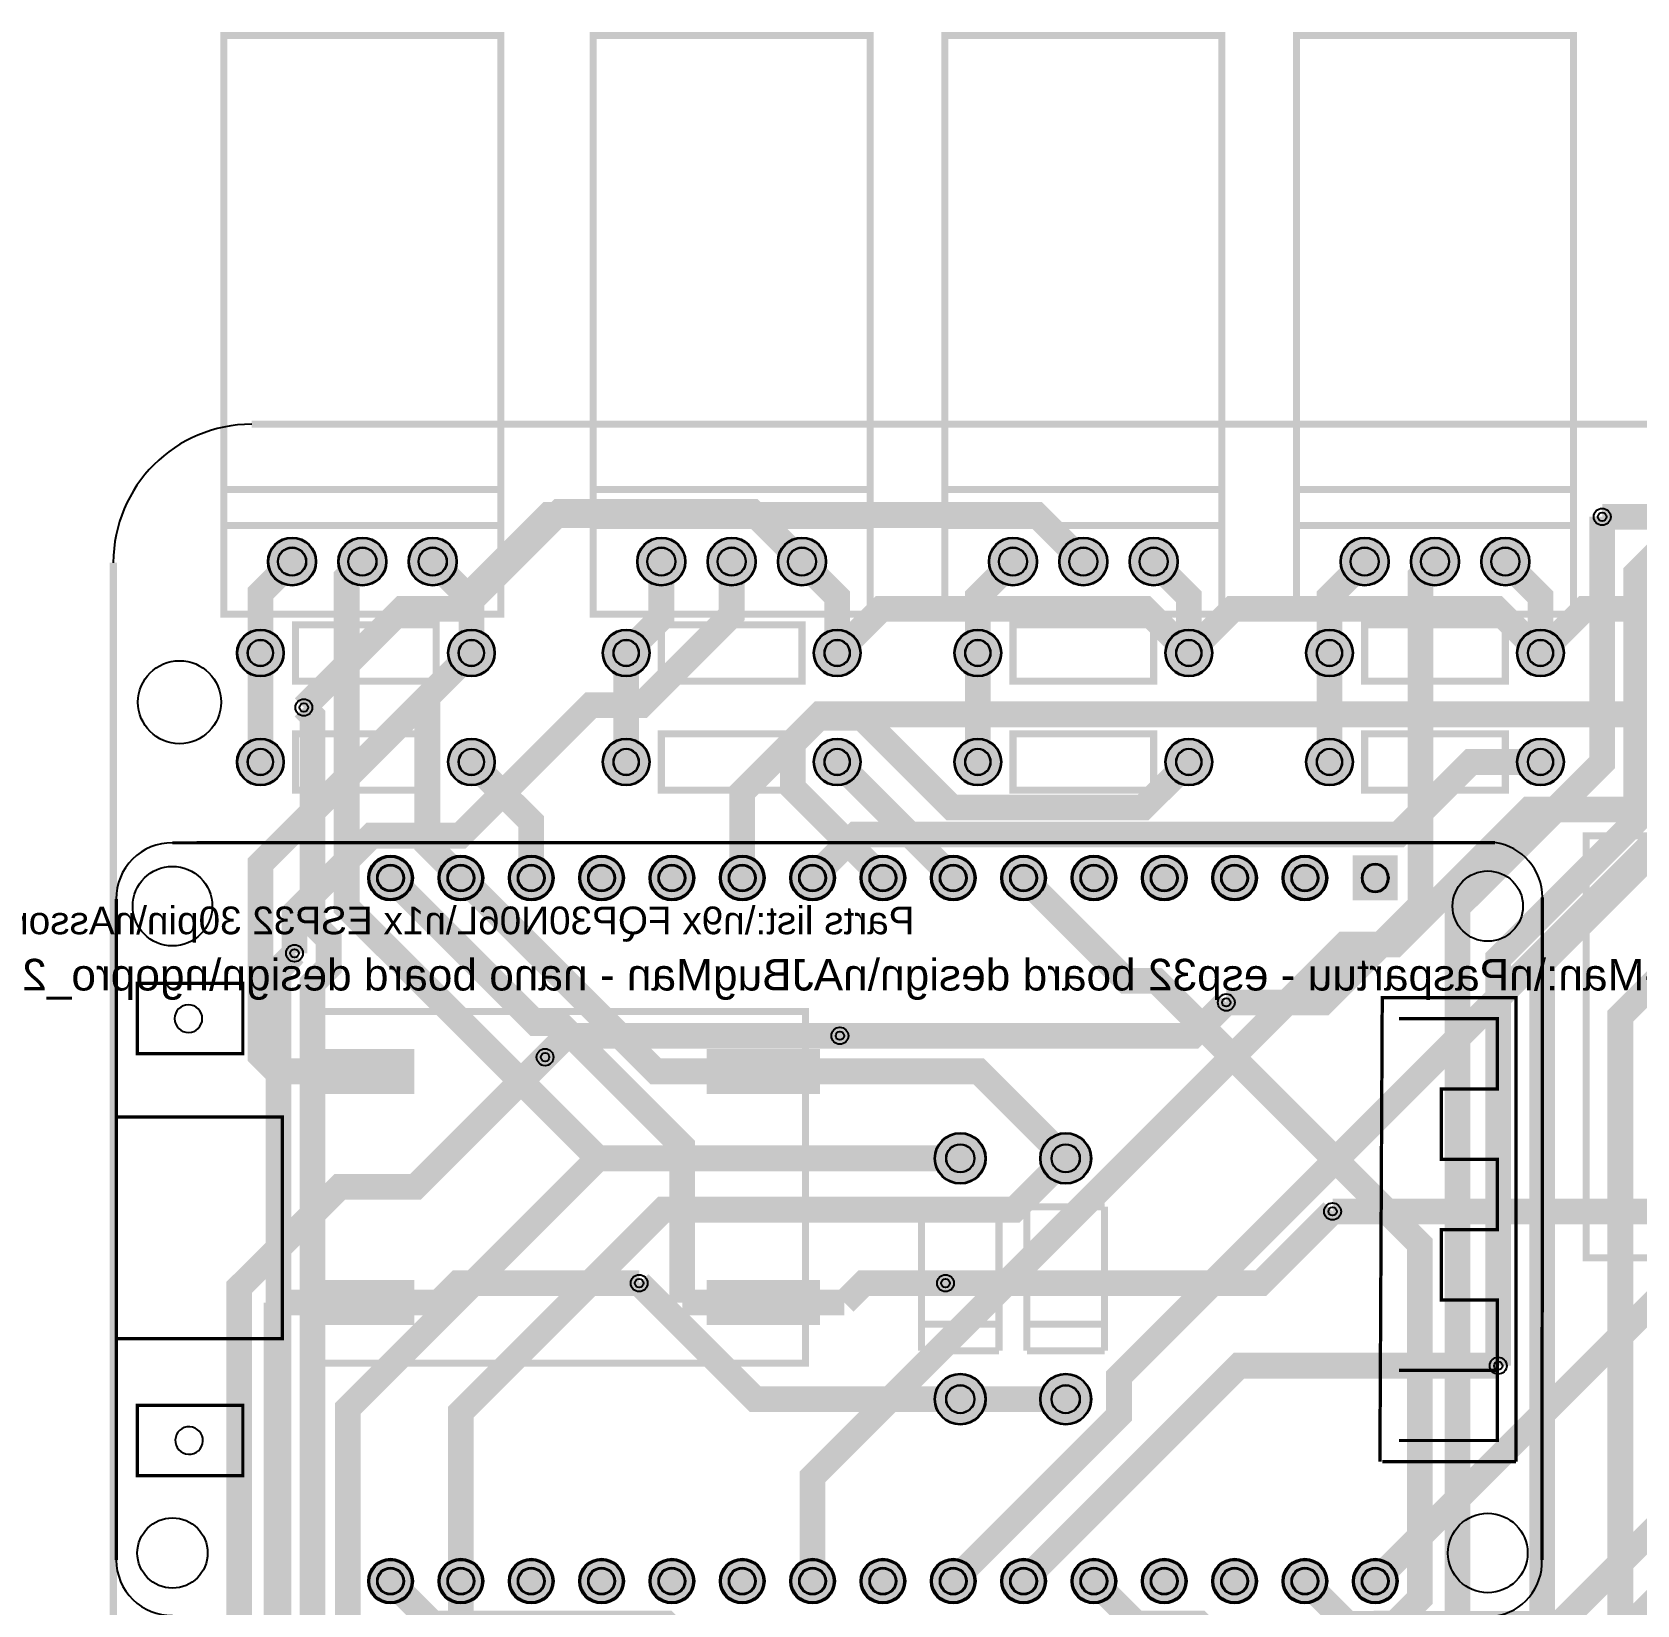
# Model space of a CAD drawing. Header units: millimetres. Extents: x -127 to 154, y 15 to 100.
# Drawn here: x 10.3 to 68.3, y 43.2 to 100 of the extents above; entities that cross this region are included whole.
import ezdxf

# ---------------------------------------------------------------- set-up
doc = ezdxf.new("R2010")
doc.units = ezdxf.units.MM
for name, color, linetype, true_color in [('BoardOutLine', 7, 'Continuous', 0xff00ff), ('BottomLayer', 7, 'Continuous', 0x0000ff), ('BottomSolderMaskLayer', 7, 'Continuous', 0xaa00ff), ('Hole', 7, 'Continuous', 0x222222), ('Multi-Layer', 7, 'Continuous', 0xc0c0c0), ('TopLayer', 7, 'Continuous', 0xff0000), ('TopPasteMaskLayer', 7, 'Continuous', 0x808080), ('TopSilkLayer', 7, 'Continuous', 0xffcc00), ('TopSolderMaskLayer', 7, 'Continuous', 0x800080)]:
    doc.layers.add(name, color=color, linetype=linetype, true_color=true_color)
doc.styles.get("Standard").update_dxf_attribs({"font": 'arial.ttf'})

msp = doc.modelspace()

# ---------------------------------------------------------------- hatches: boundary and pattern name
at = {"layer": 'BottomSolderMaskLayer'}
for points in [[(18.81, 80.899, 1), (20.56, 80.899, 1)], [(21.35, 80.899, 1), (23.1, 80.899, 1)], [(23.89, 80.899, 1), (25.64, 80.899, 1)], [(32.145, 80.899, 1), (33.895, 80.899, 1)], [(34.685, 80.899, 1), (36.435, 80.899, 1)], [(37.225, 80.899, 1), (38.975, 80.899, 1)], [(44.845, 80.899, 1), (46.595, 80.899, 1)], [(47.385, 80.899, 1), (49.135, 80.899, 1)], [(49.925, 80.899, 1), (51.676, 80.899, 1)], [(57.545, 80.899, 1), (59.296, 80.899, 1)], [(60.085, 80.899, 1), (61.836, 80.899, 1)], [(62.625, 80.899, 1), (64.376, 80.899, 1)], [(17.691, 77.597, 1), (19.393, 77.597, 1)], [(25.311, 77.597, 1), (27.013, 77.597, 1)], [(30.899, 77.597, 1), (32.601, 77.597, 1)], [(38.519, 77.597, 1), (40.221, 77.597, 1)], [(43.599, 77.597, 1), (45.301, 77.597, 1)], [(51.219, 77.597, 1), (52.921, 77.597, 1)], [(56.299, 77.597, 1), (58.001, 77.597, 1)], [(63.919, 77.597, 1), (65.621, 77.597, 1)], [(17.691, 73.66, 1), (19.393, 73.66, 1)], [(25.311, 73.66, 1), (27.013, 73.66, 1)], [(30.899, 73.66, 1), (32.601, 73.66, 1)], [(38.519, 73.66, 1), (40.221, 73.66, 1)], [(43.599, 73.66, 1), (45.301, 73.66, 1)], [(51.219, 73.66, 1), (52.921, 73.66, 1)], [(56.299, 73.66, 1), (58.001, 73.66, 1)], [(63.919, 73.66, 1), (65.621, 73.66, 1)], [(22.428, 69.469, 1), (24.054, 69.469, 1)], [(24.969, 69.469, 1), (26.594, 69.469, 1)], [(27.509, 69.469, 1), (29.134, 69.469, 1)], [(30.049, 69.469, 1), (31.674, 69.469, 1)], [(32.589, 69.469, 1), (34.214, 69.469, 1)], [(35.129, 69.469, 1), (36.754, 69.469, 1)], [(37.669, 69.469, 1), (39.294, 69.469, 1)], [(40.209, 69.469, 1), (41.834, 69.469, 1)], [(42.749, 69.469, 1), (44.374, 69.469, 1)], [(45.289, 69.469, 1), (46.914, 69.469, 1)], [(47.829, 69.469, 1), (49.454, 69.469, 1)], [(50.369, 69.469, 1), (51.994, 69.469, 1)], [(52.909, 69.469, 1), (54.534, 69.469, 1)], [(55.449, 69.469, 1), (57.074, 69.469, 1)], [(59.614, 70.282), (59.614, 68.656), (57.989, 68.656), (57.989, 70.282)], [(42.89, 59.341, 1), (44.74, 59.341, 1)], [(46.7, 59.341, 1), (48.55, 59.341, 1)], [(42.89, 50.641, 1), (44.74, 50.641, 1)], [(46.7, 50.641, 1), (48.55, 50.641, 1)], [(22.428, 44.069, 1), (24.054, 44.069, 1)], [(24.969, 44.069, 1), (26.594, 44.069, 1)], [(27.509, 44.069, 1), (29.134, 44.069, 1)], [(30.049, 44.069, 1), (31.674, 44.069, 1)], [(32.589, 44.069, 1), (34.214, 44.069, 1)], [(35.129, 44.069, 1), (36.754, 44.069, 1)], [(37.669, 44.069, 1), (39.294, 44.069, 1)], [(40.209, 44.069, 1), (41.834, 44.069, 1)], [(42.749, 44.069, 1), (44.374, 44.069, 1)], [(45.289, 44.069, 1), (46.914, 44.069, 1)], [(47.829, 44.069, 1), (49.454, 44.069, 1)], [(50.369, 44.069, 1), (51.994, 44.069, 1)], [(52.909, 44.069, 1), (54.534, 44.069, 1)], [(55.449, 44.069, 1), (57.074, 44.069, 1)], [(57.989, 44.069, 1), (59.614, 44.069, 1)]]:
    msp.add_hatch(color=256, dxfattribs=at).paths.add_polyline_path(points)
at = {"layer": 'Multi-Layer'}
for points in [[(18.835, 80.899, 1), (20.535, 80.899, 1)], [(21.375, 80.899, 1), (23.075, 80.899, 1)], [(23.915, 80.899, 1), (25.615, 80.899, 1)], [(32.17, 80.899, 1), (33.87, 80.899, 1)], [(34.71, 80.899, 1), (36.41, 80.899, 1)], [(37.25, 80.899, 1), (38.95, 80.899, 1)], [(44.87, 80.899, 1), (46.57, 80.899, 1)], [(47.41, 80.899, 1), (49.11, 80.899, 1)], [(49.95, 80.899, 1), (51.65, 80.899, 1)], [(57.57, 80.899, 1), (59.27, 80.899, 1)], [(60.11, 80.899, 1), (61.81, 80.899, 1)], [(62.65, 80.899, 1), (64.35, 80.899, 1)], [(17.717, 77.597, 1), (19.368, 77.597, 1)], [(25.337, 77.597, 1), (26.988, 77.597, 1)], [(30.925, 77.597, 1), (32.576, 77.597, 1)], [(38.545, 77.597, 1), (40.196, 77.597, 1)], [(43.625, 77.597, 1), (45.276, 77.597, 1)], [(51.245, 77.597, 1), (52.896, 77.597, 1)], [(56.325, 77.597, 1), (57.976, 77.597, 1)], [(63.945, 77.597, 1), (65.596, 77.597, 1)], [(17.717, 73.66, 1), (19.368, 73.66, 1)], [(25.337, 73.66, 1), (26.988, 73.66, 1)], [(30.925, 73.66, 1), (32.576, 73.66, 1)], [(38.545, 73.66, 1), (40.196, 73.66, 1)], [(43.625, 73.66, 1), (45.276, 73.66, 1)], [(51.245, 73.66, 1), (52.896, 73.66, 1)], [(56.325, 73.66, 1), (57.976, 73.66, 1)], [(63.945, 73.66, 1), (65.596, 73.66, 1)], [(22.479, 69.469, 1), (24.003, 69.469, 1)], [(25.019, 69.469, 1), (26.543, 69.469, 1)], [(27.559, 69.469, 1), (29.083, 69.469, 1)], [(30.099, 69.469, 1), (31.623, 69.469, 1)], [(32.639, 69.469, 1), (34.163, 69.469, 1)], [(35.179, 69.469, 1), (36.703, 69.469, 1)], [(37.719, 69.469, 1), (39.243, 69.469, 1)], [(40.259, 69.469, 1), (41.783, 69.469, 1)], [(42.799, 69.469, 1), (44.323, 69.469, 1)], [(45.339, 69.469, 1), (46.863, 69.469, 1)], [(47.879, 69.469, 1), (49.403, 69.469, 1)], [(50.419, 69.469, 1), (51.943, 69.469, 1)], [(52.959, 69.469, 1), (54.483, 69.469, 1)], [(55.499, 69.469, 1), (57.023, 69.469, 1)], [(59.563, 70.231), (59.563, 68.707), (58.039, 68.707), (58.039, 70.231)], [(42.915, 59.341, 1), (44.715, 59.341, 1)], [(46.725, 59.341, 1), (48.525, 59.341, 1)], [(42.915, 50.641, 1), (44.715, 50.641, 1)], [(46.725, 50.641, 1), (48.525, 50.641, 1)], [(22.479, 44.069, 1), (24.003, 44.069, 1)], [(25.019, 44.069, 1), (26.543, 44.069, 1)], [(27.559, 44.069, 1), (29.083, 44.069, 1)], [(30.099, 44.069, 1), (31.623, 44.069, 1)], [(32.639, 44.069, 1), (34.163, 44.069, 1)], [(35.179, 44.069, 1), (36.703, 44.069, 1)], [(37.719, 44.069, 1), (39.243, 44.069, 1)], [(40.259, 44.069, 1), (41.783, 44.069, 1)], [(42.799, 44.069, 1), (44.323, 44.069, 1)], [(45.339, 44.069, 1), (46.863, 44.069, 1)], [(47.879, 44.069, 1), (49.403, 44.069, 1)], [(50.419, 44.069, 1), (51.943, 44.069, 1)], [(52.959, 44.069, 1), (54.483, 44.069, 1)], [(55.499, 44.069, 1), (57.023, 44.069, 1)], [(58.039, 44.069, 1), (59.563, 44.069, 1)]]:
    msp.add_hatch(color=256, dxfattribs=at).paths.add_polyline_path(points)
at = {"layer": 'TopLayer'}
for points in [[(20.053, 63.246), (24.053, 63.246), (24.053, 61.722), (20.053, 61.722)], [(34.703, 63.246), (38.703, 63.246), (38.703, 61.722), (34.703, 61.722)], [(20.053, 54.896), (24.053, 54.896), (24.053, 53.372), (20.053, 53.372)], [(34.703, 54.896), (38.703, 54.896), (38.703, 53.372), (34.703, 53.372)]]:
    msp.add_hatch(color=256, dxfattribs=at).paths.add_polyline_path(points)
at = {"layer": 'TopPasteMaskLayer'}
for points in [[(20.053, 63.246), (24.053, 63.246), (24.053, 61.722), (20.053, 61.722)], [(34.703, 63.246), (38.703, 63.246), (38.703, 61.722), (34.703, 61.722)], [(20.053, 54.896), (24.053, 54.896), (24.053, 53.372), (20.053, 53.372)], [(34.703, 54.896), (38.703, 54.896), (38.703, 53.372), (34.703, 53.372)]]:
    msp.add_hatch(color=256, dxfattribs=at).paths.add_polyline_path(points)
at = {"layer": 'TopSolderMaskLayer'}
for points in [[(18.81, 80.899, 1), (20.56, 80.899, 1)], [(21.35, 80.899, 1), (23.1, 80.899, 1)], [(23.89, 80.899, 1), (25.64, 80.899, 1)], [(32.145, 80.899, 1), (33.895, 80.899, 1)], [(34.685, 80.899, 1), (36.435, 80.899, 1)], [(37.225, 80.899, 1), (38.975, 80.899, 1)], [(44.845, 80.899, 1), (46.595, 80.899, 1)], [(47.385, 80.899, 1), (49.135, 80.899, 1)], [(49.925, 80.899, 1), (51.676, 80.899, 1)], [(57.545, 80.899, 1), (59.296, 80.899, 1)], [(60.085, 80.899, 1), (61.836, 80.899, 1)], [(62.625, 80.899, 1), (64.376, 80.899, 1)], [(17.691, 77.597, 1), (19.393, 77.597, 1)], [(25.311, 77.597, 1), (27.013, 77.597, 1)], [(30.899, 77.597, 1), (32.601, 77.597, 1)], [(38.519, 77.597, 1), (40.221, 77.597, 1)], [(43.599, 77.597, 1), (45.301, 77.597, 1)], [(51.219, 77.597, 1), (52.921, 77.597, 1)], [(56.299, 77.597, 1), (58.001, 77.597, 1)], [(63.919, 77.597, 1), (65.621, 77.597, 1)], [(17.691, 73.66, 1), (19.393, 73.66, 1)], [(25.311, 73.66, 1), (27.013, 73.66, 1)], [(30.899, 73.66, 1), (32.601, 73.66, 1)], [(38.519, 73.66, 1), (40.221, 73.66, 1)], [(43.599, 73.66, 1), (45.301, 73.66, 1)], [(51.219, 73.66, 1), (52.921, 73.66, 1)], [(56.299, 73.66, 1), (58.001, 73.66, 1)], [(63.919, 73.66, 1), (65.621, 73.66, 1)], [(22.428, 69.469, 1), (24.054, 69.469, 1)], [(24.969, 69.469, 1), (26.594, 69.469, 1)], [(27.509, 69.469, 1), (29.134, 69.469, 1)], [(30.049, 69.469, 1), (31.674, 69.469, 1)], [(32.589, 69.469, 1), (34.214, 69.469, 1)], [(35.129, 69.469, 1), (36.754, 69.469, 1)], [(37.669, 69.469, 1), (39.294, 69.469, 1)], [(40.209, 69.469, 1), (41.834, 69.469, 1)], [(42.749, 69.469, 1), (44.374, 69.469, 1)], [(45.289, 69.469, 1), (46.914, 69.469, 1)], [(47.829, 69.469, 1), (49.454, 69.469, 1)], [(50.369, 69.469, 1), (51.994, 69.469, 1)], [(52.909, 69.469, 1), (54.534, 69.469, 1)], [(55.449, 69.469, 1), (57.074, 69.469, 1)], [(59.614, 70.282), (59.614, 68.656), (57.989, 68.656), (57.989, 70.282)], [(20.002, 63.297), (24.104, 63.297), (24.104, 61.671), (20.002, 61.671)], [(34.652, 63.297), (38.754, 63.297), (38.754, 61.671), (34.652, 61.671)], [(42.89, 59.341, 1), (44.74, 59.341, 1)], [(46.7, 59.341, 1), (48.55, 59.341, 1)], [(20.002, 54.947), (24.104, 54.947), (24.104, 53.321), (20.002, 53.321)], [(34.652, 54.947), (38.754, 54.947), (38.754, 53.321), (34.652, 53.321)], [(42.89, 50.641, 1), (44.74, 50.641, 1)], [(46.7, 50.641, 1), (48.55, 50.641, 1)], [(22.428, 44.069, 1), (24.054, 44.069, 1)], [(24.969, 44.069, 1), (26.594, 44.069, 1)], [(27.509, 44.069, 1), (29.134, 44.069, 1)], [(30.049, 44.069, 1), (31.674, 44.069, 1)], [(32.589, 44.069, 1), (34.214, 44.069, 1)], [(35.129, 44.069, 1), (36.754, 44.069, 1)], [(37.669, 44.069, 1), (39.294, 44.069, 1)], [(40.209, 44.069, 1), (41.834, 44.069, 1)], [(42.749, 44.069, 1), (44.374, 44.069, 1)], [(45.289, 44.069, 1), (46.914, 44.069, 1)], [(47.829, 44.069, 1), (49.454, 44.069, 1)], [(50.369, 44.069, 1), (51.994, 44.069, 1)], [(52.909, 44.069, 1), (54.534, 44.069, 1)], [(55.449, 44.069, 1), (57.074, 44.069, 1)], [(57.989, 44.069, 1), (59.614, 44.069, 1)]]:
    msp.add_hatch(color=256, dxfattribs=at).paths.add_polyline_path(points)

# ---------------------------------------------------------------- linework, layer by layer
at = {"layer": 'BoardOutLine', "const_width": 0.254}
for points in [[(18.23, 85.859), (125.73, 85.859)], [(13.23, 19.859), (13.23, 80.859)]]:
    msp.add_lwpolyline(points, dxfattribs=at)
at = {"layer": 'BoardOutLine'}
msp.add_arc((18.23, 80.859), 5, 90, 180, dxfattribs=at)
at = {"layer": 'BottomLayer', "const_width": 0.93}
for points in [[(26.162, 79.502), (29.358, 82.698), (36.301, 82.698), (38.1, 80.899)], [(59.309, 31.845), (61.202, 33.738), (61.202, 41.643), (61.771, 42.212), (61.771, 68.409), (66.999, 73.637), (66.999, 82.516)], [(63.244, 51.851), (63.244, 66.558), (68.23, 71.545), (68.23, 80.476), (70.306, 82.551), (92.569, 82.551), (99.492, 75.629), (103.092, 75.629)], [(19.685, 80.899), (18.542, 79.756), (18.542, 77.597)], [(22.225, 80.899), (21.658, 80.332), (21.658, 68.415), (30.731, 59.341)], [(24.765, 80.899), (26.162, 79.502)], [(33.02, 80.899), (33.02, 78.867), (31.75, 77.597)], [(38.1, 80.899), (39.37, 79.629), (39.37, 77.597)], [(45.72, 80.899), (44.45, 79.629), (44.45, 77.597)], [(50.8, 80.899), (52.07, 79.629), (52.07, 77.597)], [(60.96, 80.899), (60.435, 80.374), (60.435, 68.489), (56.919, 64.974), (53.424, 64.974)], [(58.42, 80.899), (57.15, 79.629), (57.15, 77.597)], [(63.5, 80.899), (64.77, 79.629), (64.77, 77.597)], [(73.66, 80.899), (73.66, 74.978), (70.089, 71.407), (69.835, 71.407), (64.834, 66.406), (64.834, 39.831), (66.675, 37.989)], [(26.162, 79.502), (26.162, 77.597)], [(18.542, 77.597), (18.542, 73.66)], [(25.781, 69.469), (24.569, 70.682), (24.569, 76.004), (26.162, 77.597)], [(31.75, 73.66), (31.75, 77.597)], [(44.45, 73.66), (44.45, 77.597)], [(57.15, 73.66), (57.15, 77.597)], [(26.594, 27.819), (20.426, 33.987), (20.426, 65.659), (21.006, 66.239), (21.006, 67.26), (20.426, 67.84), (20.426, 75.313), (20.11, 75.629)], [(41.021, 69.469), (37.771, 72.72), (37.771, 74.334), (38.699, 75.261), (40.264, 75.261), (43.509, 72.017), (50.427, 72.017), (52.07, 73.66)], [(28.321, 69.469), (28.321, 71.501), (26.162, 73.66)], [(39.37, 73.66), (43.561, 69.469), (43.561, 69.469), (43.561, 69.469)], [(46.101, 69.469), (49.818, 65.753), (50.903, 65.753), (60.409, 56.247), (60.409, 43.44), (59.508, 42.539), (58.947, 42.539), (57.643, 41.235), (57.643, 36.098), (57.68, 36.061)], [(86.614, 23.749), (86.614, 29.876), (77.065, 39.425), (70.27, 39.425), (67.652, 42.043), (67.652, 64.477), (71.628, 68.453)], [(19.774, 66.75), (19.194, 66.169), (19.194, 32.433), (29.94, 21.687)], [(39.47, 63.77), (29.596, 63.77), (28.82, 62.994)], [(30.731, 59.341), (21.698, 50.307), (21.698, 34.456), (32.405, 23.749)], [(47.625, 59.341), (45.771, 57.487), (33.092, 57.487), (25.781, 50.177), (25.781, 44.069)], [(30.731, 59.341), (43.815, 59.341)], [(57.261, 57.425), (54.667, 54.831), (43.282, 54.831)], [(43.815, 50.641), (36.409, 50.641), (32.22, 54.831)], [(25.781, 44.069), (25.781, 41.678), (24.13, 40.027)]]:
    msp.add_lwpolyline(points, dxfattribs=at)
at = {"layer": 'BottomSolderMaskLayer'}
for points in [[(18.545, 78.068), (18.539, 78.068)], [(26.165, 78.068), (26.159, 78.068)], [(31.753, 78.068), (31.747, 78.068)], [(39.373, 78.068), (39.367, 78.068)], [(44.453, 78.068), (44.447, 78.068)], [(52.073, 78.068), (52.067, 78.068)], [(57.153, 78.068), (57.147, 78.068)], [(64.773, 78.068), (64.768, 78.068)], [(18.545, 77.126), (18.539, 77.126)], [(26.165, 77.126), (26.159, 77.126)], [(31.753, 77.126), (31.747, 77.126)], [(39.373, 77.126), (39.367, 77.126)], [(44.453, 77.126), (44.447, 77.126)], [(52.073, 77.126), (52.067, 77.126)], [(57.153, 77.126), (57.147, 77.126)], [(64.773, 77.126), (64.768, 77.126)], [(18.545, 74.131), (18.539, 74.131)], [(26.165, 74.131), (26.159, 74.131)], [(31.753, 74.131), (31.747, 74.131)], [(39.373, 74.131), (39.367, 74.131)], [(44.453, 74.131), (44.447, 74.131)], [(52.073, 74.131), (52.067, 74.131)], [(57.153, 74.131), (57.147, 74.131)], [(64.773, 74.131), (64.768, 74.131)], [(18.545, 73.189), (18.539, 73.189)], [(26.165, 73.189), (26.159, 73.189)], [(31.753, 73.189), (31.747, 73.189)], [(39.373, 73.189), (39.367, 73.189)], [(44.453, 73.189), (44.447, 73.189)], [(52.073, 73.189), (52.067, 73.189)], [(57.153, 73.189), (57.147, 73.189)], [(64.773, 73.189), (64.768, 73.189)], [(58.314, 69.445), (58.314, 69.494)], [(59.289, 69.445), (59.289, 69.494)]]:
    msp.add_lwpolyline(points, close=True, dxfattribs=at)
for centre, radius in [((19.685, 80.899), 0.875), ((22.225, 80.899), 0.875), ((24.765, 80.899), 0.875), ((33.02, 80.899), 0.875), ((35.56, 80.899), 0.875), ((38.1, 80.899), 0.875), ((45.72, 80.899), 0.875), ((48.26, 80.899), 0.875), ((50.8, 80.899), 0.875), ((58.42, 80.899), 0.875), ((60.96, 80.899), 0.875), ((63.5, 80.899), 0.875), ((19.685, 80.899), 0.515), ((22.225, 80.899), 0.515), ((24.765, 80.899), 0.515), ((33.02, 80.899), 0.515), ((35.56, 80.899), 0.515), ((38.1, 80.899), 0.515), ((45.72, 80.899), 0.515), ((48.26, 80.899), 0.515), ((50.8, 80.899), 0.515), ((58.42, 80.899), 0.515), ((60.96, 80.899), 0.515), ((63.5, 80.899), 0.515), ((18.542, 77.597), 0.851), ((26.162, 77.597), 0.851), ((31.75, 77.597), 0.851), ((39.37, 77.597), 0.851), ((44.45, 77.597), 0.851), ((52.07, 77.597), 0.851), ((57.15, 77.597), 0.851), ((64.77, 77.597), 0.851), ((18.542, 73.66), 0.851), ((26.162, 73.66), 0.851), ((31.75, 73.66), 0.851), ((39.37, 73.66), 0.851), ((44.45, 73.66), 0.851), ((52.07, 73.66), 0.851), ((57.15, 73.66), 0.851), ((64.77, 73.66), 0.851), ((23.241, 69.469), 0.813), ((25.781, 69.469), 0.813), ((28.321, 69.469), 0.813), ((30.861, 69.469), 0.813), ((33.401, 69.469), 0.813), ((35.941, 69.469), 0.813), ((38.481, 69.469), 0.813), ((41.021, 69.469), 0.813), ((43.561, 69.469), 0.813), ((46.101, 69.469), 0.813), ((48.641, 69.469), 0.813), ((51.181, 69.469), 0.813), ((53.721, 69.469), 0.813), ((56.261, 69.469), 0.813), ((23.241, 69.469), 0.488), ((25.781, 69.469), 0.488), ((28.321, 69.469), 0.488), ((30.861, 69.469), 0.488), ((33.401, 69.469), 0.488), ((35.941, 69.469), 0.488), ((38.481, 69.469), 0.488), ((41.021, 69.469), 0.488), ((43.561, 69.469), 0.488), ((46.101, 69.469), 0.488), ((48.641, 69.469), 0.488), ((51.181, 69.469), 0.488), ((53.721, 69.469), 0.488), ((56.261, 69.469), 0.488), ((43.815, 59.341), 0.925), ((43.815, 59.341), 0.514), ((47.625, 59.341), 0.925), ((47.625, 59.341), 0.514), ((43.815, 50.641), 0.925), ((43.815, 50.641), 0.514), ((47.625, 50.641), 0.925), ((47.625, 50.641), 0.514), ((23.241, 44.069), 0.813), ((25.781, 44.069), 0.813), ((28.321, 44.069), 0.813), ((30.861, 44.069), 0.813), ((33.401, 44.069), 0.813), ((35.941, 44.069), 0.813), ((38.481, 44.069), 0.813), ((41.021, 44.069), 0.813), ((43.561, 44.069), 0.813), ((46.101, 44.069), 0.813), ((48.641, 44.069), 0.813), ((51.181, 44.069), 0.813), ((53.721, 44.069), 0.813), ((56.261, 44.069), 0.813), ((58.801, 44.069), 0.813), ((23.241, 44.069), 0.488), ((25.781, 44.069), 0.488), ((28.321, 44.069), 0.488), ((30.861, 44.069), 0.488), ((33.401, 44.069), 0.488), ((35.941, 44.069), 0.488), ((38.481, 44.069), 0.488), ((41.021, 44.069), 0.488), ((43.561, 44.069), 0.488), ((46.101, 44.069), 0.488), ((48.641, 44.069), 0.488), ((51.181, 44.069), 0.488), ((53.721, 44.069), 0.488), ((56.261, 44.069), 0.488), ((58.801, 44.069), 0.488)]:
    msp.add_circle(centre, radius, dxfattribs=at)
for centre, radius, start, end in [((18.539, 77.597), 0.471, 90, 270), ((18.545, 77.597), 0.471, 270, 90), ((26.159, 77.597), 0.471, 90, 270), ((26.165, 77.597), 0.471, 270, 90), ((31.747, 77.597), 0.471, 90, 270), ((31.753, 77.597), 0.471, 270, 90), ((39.367, 77.597), 0.471, 90, 270), ((39.373, 77.597), 0.471, 270, 90), ((44.447, 77.597), 0.471, 90, 270), ((44.453, 77.597), 0.471, 270, 90), ((52.067, 77.597), 0.471, 90, 270), ((52.073, 77.597), 0.471, 270, 90), ((57.147, 77.597), 0.471, 90, 270), ((57.153, 77.597), 0.471, 270, 90), ((64.768, 77.597), 0.471, 90, 270), ((64.773, 77.597), 0.471, 270, 90), ((18.539, 73.66), 0.471, 90, 270), ((18.545, 73.66), 0.471, 270, 90), ((26.159, 73.66), 0.471, 90, 270), ((26.165, 73.66), 0.471, 270, 90), ((31.747, 73.66), 0.471, 90, 270), ((31.753, 73.66), 0.471, 270, 90), ((39.367, 73.66), 0.471, 90, 270), ((39.373, 73.66), 0.471, 270, 90), ((44.447, 73.66), 0.471, 90, 270), ((44.453, 73.66), 0.471, 270, 90), ((52.067, 73.66), 0.471, 90, 270), ((52.073, 73.66), 0.471, 270, 90), ((57.147, 73.66), 0.471, 90, 270), ((57.153, 73.66), 0.471, 270, 90), ((64.768, 73.66), 0.471, 90, 270), ((64.773, 73.66), 0.471, 270, 90), ((58.801, 69.494), 0.488, 360, 540), ((58.801, 69.445), 0.488, 540, 360)]:
    msp.add_arc(centre, radius, start, end, dxfattribs=at)
at = {"layer": 'Hole'}
for centre in [(66.999, 82.516), (20.11, 75.629), (19.774, 66.75), (53.424, 64.974), (39.47, 63.77), (28.82, 62.994), (57.261, 57.425), (32.22, 54.831), (43.282, 54.831), (63.244, 51.851)]:
    msp.add_circle(centre, 0.153, dxfattribs=at)
at = {"layer": 'Multi-Layer'}
for points in [[(18.545, 78.054), (18.539, 78.054)], [(26.165, 78.054), (26.16, 78.054)], [(31.753, 78.054), (31.748, 78.054)], [(39.373, 78.054), (39.368, 78.054)], [(44.453, 78.054), (44.448, 78.054)], [(52.073, 78.054), (52.068, 78.054)], [(57.153, 78.054), (57.148, 78.054)], [(64.773, 78.054), (64.768, 78.054)], [(18.545, 77.14), (18.539, 77.14)], [(26.165, 77.14), (26.16, 77.14)], [(31.753, 77.14), (31.748, 77.14)], [(39.373, 77.14), (39.368, 77.14)], [(44.453, 77.14), (44.448, 77.14)], [(52.073, 77.14), (52.068, 77.14)], [(57.153, 77.14), (57.148, 77.14)], [(64.773, 77.14), (64.768, 77.14)], [(18.545, 74.117), (18.539, 74.117)], [(26.165, 74.117), (26.16, 74.117)], [(31.753, 74.117), (31.748, 74.117)], [(39.373, 74.117), (39.368, 74.117)], [(44.453, 74.117), (44.448, 74.117)], [(52.073, 74.117), (52.068, 74.117)], [(57.153, 74.117), (57.148, 74.117)], [(64.773, 74.117), (64.768, 74.117)], [(18.545, 73.203), (18.539, 73.203)], [(26.165, 73.203), (26.16, 73.203)], [(31.753, 73.203), (31.748, 73.203)], [(39.373, 73.203), (39.368, 73.203)], [(44.453, 73.203), (44.448, 73.203)], [(52.073, 73.203), (52.068, 73.203)], [(57.153, 73.203), (57.148, 73.203)], [(64.773, 73.203), (64.768, 73.203)], [(58.344, 69.447), (58.344, 69.492)], [(59.259, 69.447), (59.259, 69.492)]]:
    msp.add_lwpolyline(points, close=True, dxfattribs=at)
for centre, radius in [((66.999, 82.516), 0.305), ((19.685, 80.899), 0.85), ((22.225, 80.899), 0.85), ((24.765, 80.899), 0.85), ((33.02, 80.899), 0.85), ((35.56, 80.899), 0.85), ((38.1, 80.899), 0.85), ((45.72, 80.899), 0.85), ((48.26, 80.899), 0.85), ((50.8, 80.899), 0.85), ((58.42, 80.899), 0.85), ((60.96, 80.899), 0.85), ((63.5, 80.899), 0.85), ((19.685, 80.899), 0.5), ((22.225, 80.899), 0.5), ((24.765, 80.899), 0.5), ((33.02, 80.899), 0.5), ((35.56, 80.899), 0.5), ((38.1, 80.899), 0.5), ((45.72, 80.899), 0.5), ((48.26, 80.899), 0.5), ((50.8, 80.899), 0.5), ((58.42, 80.899), 0.5), ((60.96, 80.899), 0.5), ((63.5, 80.899), 0.5), ((18.542, 77.597), 0.826), ((26.162, 77.597), 0.826), ((31.75, 77.597), 0.826), ((39.37, 77.597), 0.826), ((44.45, 77.597), 0.826), ((52.07, 77.597), 0.826), ((57.15, 77.597), 0.826), ((64.77, 77.597), 0.826), ((15.621, 75.819), 1.5), ((20.11, 75.629), 0.305), ((18.542, 73.66), 0.826), ((26.162, 73.66), 0.826), ((31.75, 73.66), 0.826), ((39.37, 73.66), 0.826), ((44.45, 73.66), 0.826), ((52.07, 73.66), 0.826), ((57.15, 73.66), 0.826), ((64.77, 73.66), 0.826), ((23.241, 69.469), 0.762), ((25.781, 69.469), 0.762), ((28.321, 69.469), 0.762), ((30.861, 69.469), 0.762), ((33.401, 69.469), 0.762), ((35.941, 69.469), 0.762), ((38.481, 69.469), 0.762), ((41.021, 69.469), 0.762), ((43.561, 69.469), 0.762), ((46.101, 69.469), 0.762), ((48.641, 69.469), 0.762), ((51.181, 69.469), 0.762), ((53.721, 69.469), 0.762), ((56.261, 69.469), 0.762), ((23.241, 69.469), 0.457), ((25.781, 69.469), 0.457), ((28.321, 69.469), 0.457), ((30.861, 69.469), 0.457), ((33.401, 69.469), 0.457), ((35.941, 69.469), 0.457), ((38.481, 69.469), 0.457), ((41.021, 69.469), 0.457), ((43.561, 69.469), 0.457), ((46.101, 69.469), 0.457), ((48.641, 69.469), 0.457), ((51.181, 69.469), 0.457), ((53.721, 69.469), 0.457), ((56.261, 69.469), 0.457), ((19.774, 66.75), 0.305), ((53.424, 64.974), 0.305), ((39.47, 63.77), 0.305), ((28.82, 62.994), 0.305), ((43.815, 59.341), 0.9), ((43.815, 59.341), 0.5), ((47.625, 59.341), 0.9), ((47.625, 59.341), 0.5), ((57.261, 57.425), 0.305), ((32.22, 54.831), 0.305), ((43.282, 54.831), 0.305), ((63.244, 51.851), 0.305), ((43.815, 50.641), 0.9), ((43.815, 50.641), 0.5), ((47.625, 50.641), 0.9), ((47.625, 50.641), 0.5), ((23.241, 44.069), 0.762), ((25.781, 44.069), 0.762), ((28.321, 44.069), 0.762), ((30.861, 44.069), 0.762), ((33.401, 44.069), 0.762), ((35.941, 44.069), 0.762), ((38.481, 44.069), 0.762), ((41.021, 44.069), 0.762), ((43.561, 44.069), 0.762), ((46.101, 44.069), 0.762), ((48.641, 44.069), 0.762), ((51.181, 44.069), 0.762), ((53.721, 44.069), 0.762), ((56.261, 44.069), 0.762), ((58.801, 44.069), 0.762), ((23.241, 44.069), 0.457), ((25.781, 44.069), 0.457), ((28.321, 44.069), 0.457), ((30.861, 44.069), 0.457), ((33.401, 44.069), 0.457), ((35.941, 44.069), 0.457), ((38.481, 44.069), 0.457), ((41.021, 44.069), 0.457), ((43.561, 44.069), 0.457), ((46.101, 44.069), 0.457), ((48.641, 44.069), 0.457), ((51.181, 44.069), 0.457), ((53.721, 44.069), 0.457), ((56.261, 44.069), 0.457), ((58.801, 44.069), 0.457)]:
    msp.add_circle(centre, radius, dxfattribs=at)
for centre, start, end in [((18.539, 77.597), 90, 270), ((18.545, 77.597), 270, 90), ((26.16, 77.597), 90, 270), ((26.165, 77.597), 270, 90), ((31.748, 77.597), 90, 270), ((31.753, 77.597), 270, 90), ((39.368, 77.597), 90, 270), ((39.373, 77.597), 270, 90), ((44.448, 77.597), 90, 270), ((44.453, 77.597), 270, 90), ((52.068, 77.597), 90, 270), ((52.073, 77.597), 270, 90), ((57.148, 77.597), 90, 270), ((57.153, 77.597), 270, 90), ((64.768, 77.597), 90, 270), ((64.773, 77.597), 270, 90), ((18.539, 73.66), 90, 270), ((18.545, 73.66), 270, 90), ((26.16, 73.66), 90, 270), ((26.165, 73.66), 270, 90), ((31.748, 73.66), 90, 270), ((31.753, 73.66), 270, 90), ((39.368, 73.66), 90, 270), ((39.373, 73.66), 270, 90), ((44.448, 73.66), 90, 270), ((44.453, 73.66), 270, 90), ((52.068, 73.66), 90, 270), ((52.073, 73.66), 270, 90), ((57.148, 73.66), 90, 270), ((57.153, 73.66), 270, 90), ((64.768, 73.66), 90, 270), ((64.773, 73.66), 270, 90), ((58.801, 69.492), 360, 540), ((58.801, 69.447), 540, 360)]:
    msp.add_arc(centre, 0.457, start, end, dxfattribs=at)
at = {"layer": 'TopLayer', "const_width": 0.93}
for points in [[(20.11, 75.629), (23.671, 79.19), (25.567, 79.19), (28.959, 82.582), (46.577, 82.582), (48.26, 80.899)], [(86.36, 80.899), (84.744, 82.516), (66.999, 82.516)], [(19.774, 66.75), (19.774, 68.216), (22.556, 70.998), (25.761, 70.998), (30.472, 75.709), (32.294, 75.709), (35.56, 78.975), (35.56, 80.899)], [(39.37, 77.597), (40.963, 79.19), (50.478, 79.19), (52.07, 77.597)], [(64.77, 77.597), (63.178, 79.19), (53.663, 79.19), (52.07, 77.597)], [(64.77, 77.597), (66.363, 79.19), (75.878, 79.19), (77.47, 77.597)], [(26.162, 77.597), (18.543, 69.978), (18.543, 63.064), (19.123, 62.484)], [(35.941, 69.469), (35.941, 72.569), (38.753, 75.38), (75.75, 75.38), (77.47, 73.66)], [(38.481, 69.469), (40.048, 71.036), (59.641, 71.036), (62.265, 73.66), (64.77, 73.66)], [(90.17, 73.66), (88.453, 71.943), (64.369, 71.943), (59.494, 67.068), (57.709, 67.068), (38.481, 47.84), (38.481, 44.069)], [(102.87, 73.66), (99.797, 70.587), (68.681, 70.587), (49.548, 51.454), (49.548, 50.056), (43.561, 44.069)], [(33.773, 54.134), (33.773, 59.784), (29.33, 64.226), (28.485, 64.226), (23.241, 69.469)], [(36.703, 62.484), (32.814, 62.484), (25.829, 69.469), (25.781, 69.469)], [(57.261, 57.425), (69.479, 57.425), (78.979, 66.924), (80.99, 66.924)], [(39.47, 63.77), (52.221, 63.77), (53.424, 64.974)], [(58.801, 44.069), (79.07, 64.337), (126.57, 64.337)], [(28.82, 62.994), (24.135, 58.309), (21.403, 58.309), (17.773, 54.679), (17.773, 41.253), (22.577, 36.449), (29.541, 36.449)], [(22.053, 62.484), (19.123, 62.484)], [(47.625, 59.341), (44.482, 62.484), (36.703, 62.484)], [(32.22, 54.831), (25.681, 54.831), (24.984, 54.134)], [(39.634, 54.134), (40.331, 54.831), (43.282, 54.831)], [(19.123, 54.134), (19.123, 41.655), (23.033, 37.745), (30.244, 37.745), (30.911, 38.411), (33.452, 38.411), (35.032, 36.83)], [(22.053, 54.134), (19.123, 54.134)], [(22.053, 54.134), (24.984, 54.134)], [(36.703, 54.134), (33.773, 54.134)], [(36.703, 54.134), (39.634, 54.134)], [(46.101, 44.069), (53.884, 51.851), (63.244, 51.851)], [(47.625, 50.641), (43.815, 50.641)], [(56.261, 44.069), (57.809, 42.522), (65.455, 42.522), (68.938, 46.005)], [(23.241, 44.069), (24.77, 42.54), (33.19, 42.54), (38.207, 37.523), (68.877, 37.523), (69.386, 38.032), (72.732, 38.032)], [(48.641, 44.069), (50.17, 42.54), (52.442, 42.54), (53.848, 41.134), (53.848, 39.724), (54.759, 38.814), (67.313, 38.814), (68.342, 39.842), (68.342, 42.827), (69.342, 43.827), (81.091, 43.827), (82.855, 42.063)]]:
    msp.add_lwpolyline(points, dxfattribs=at)
at = {"layer": 'TopSilkLayer'}
for points, const_width in [([(17.225, 99.899), (27.225, 99.899), (27.225, 82.199), (17.225, 82.199), (17.225, 99.899)], 0.254), ([(30.56, 99.899), (40.56, 99.899), (40.56, 82.199), (30.56, 82.199), (30.56, 99.899)], 0.254), ([(43.26, 99.899), (53.26, 99.899), (53.26, 82.199), (43.26, 82.199), (43.26, 99.899)], 0.254), ([(55.96, 99.899), (65.96, 99.899), (65.96, 82.199), (55.96, 82.199), (55.96, 99.899)], 0.254), ([(17.225, 83.499), (27.225, 83.499), (27.225, 78.999), (17.225, 78.999), (17.225, 83.499)], 0.254), ([(30.56, 83.499), (40.56, 83.499), (40.56, 78.999), (30.56, 78.999), (30.56, 83.499)], 0.254), ([(43.26, 83.499), (53.26, 83.499), (53.26, 78.999), (43.26, 78.999), (43.26, 83.499)], 0.254), ([(55.96, 83.499), (65.96, 83.499), (65.96, 78.999), (55.96, 78.999), (55.96, 83.499)], 0.254), ([(19.812, 78.613), (24.892, 78.613), (24.892, 76.581), (19.812, 76.581), (19.812, 78.613)], 0.254), ([(33.02, 78.613), (38.1, 78.613), (38.1, 76.581), (33.02, 76.581), (33.02, 78.613)], 0.254), ([(45.72, 78.613), (50.8, 78.613), (50.8, 76.581), (45.72, 76.581), (45.72, 78.613)], 0.254), ([(58.42, 78.613), (63.5, 78.613), (63.5, 76.581), (58.42, 76.581), (58.42, 78.613)], 0.254), ([(19.812, 74.676), (24.892, 74.676), (24.892, 72.644), (19.812, 72.644), (19.812, 74.676)], 0.254), ([(33.02, 74.676), (38.1, 74.676), (38.1, 72.644), (33.02, 72.644), (33.02, 74.676)], 0.254), ([(45.72, 74.676), (50.8, 74.676), (50.8, 72.644), (45.72, 72.644), (45.72, 74.676)], 0.254), ([(58.42, 74.676), (63.5, 74.676), (63.5, 72.644), (58.42, 72.644), (58.42, 74.676)], 0.254), ([(94.488, 55.753), (66.421, 55.753), (66.421, 70.993), (94.488, 70.993), (94.488, 55.753)], 0.254), ([(14.097, 65.659), (17.907, 65.659), (17.907, 63.119), (14.097, 63.119), (14.097, 65.659)], 0.12), ([(20.447, 64.643), (38.227, 64.643), (38.227, 51.943), (20.447, 51.943), (20.447, 64.643)], 0.254), ([(17.907, 47.879), (14.097, 47.879), (14.097, 50.419), (17.907, 50.419), (17.907, 47.879)], 0.12)]:
    msp.add_lwpolyline(points, close=True, dxfattribs=dict(at, const_width=const_width))
for points, const_width in [([(63.121, 70.75), (15.367, 70.739)], 0.12), ([(13.335, 68.707), (13.335, 44.831)], 0.12), ([(64.841, 68.769), (64.824, 44.838)], 0.12), ([(58.97, 48.387), (59.055, 65.151), (63.881, 65.151), (63.881, 48.387)], 0.12), ([(59.659, 64.389), (63.215, 64.389), (63.215, 61.849), (61.183, 61.849), (61.183, 59.309), (63.215, 59.309), (63.215, 56.769), (61.183, 56.769), (61.183, 54.229), (63.215, 54.229), (63.215, 49.149), (59.659, 49.149)], 0.12), ([(13.335, 60.833), (19.335, 60.833), (19.335, 52.833), (13.335, 52.833)], 0.12), ([(42.415, 57.591), (45.215, 57.591)], 0.254), ([(42.415, 52.391), (42.415, 57.591)], 0.254), ([(45.215, 52.391), (45.215, 57.591)], 0.254), ([(46.225, 57.591), (49.025, 57.591)], 0.254), ([(46.225, 52.391), (46.225, 57.591)], 0.254), ([(49.025, 52.391), (49.025, 57.591)], 0.254), ([(42.415, 53.35), (45.215, 53.35)], 0.254), ([(46.225, 53.35), (49.025, 53.35)], 0.254), ([(42.415, 52.391), (45.215, 52.391)], 0.254), ([(46.225, 52.391), (49.025, 52.391)], 0.254), ([(63.215, 51.689), (59.659, 51.689)], 0.12), ([(63.881, 48.387), (59.055, 48.387)], 0.12)]:
    msp.add_lwpolyline(points, dxfattribs=dict(at, const_width=const_width))
for centre, radius in [((15.367, 68.453), 1.437), ((62.865, 68.453), 1.27), ((62.865, 45.085), 1.437), ((15.367, 45.085), 1.27)]:
    msp.add_circle(centre, radius, dxfattribs=at)
for centre, radius, start, end in [((15.338, 68.739), 2, 89.25404, 180.91883), ((62.841, 68.769), 2, 0.00011, 81.97097), ((15.944, 64.389), 0.5, 270.32025, 270), ((15.966, 49.149), 0.5, 267.71802, 267.07685), ((15.335, 44.831), 2, 179.99944, 270.90233), ((62.825, 44.777), 2, 278.46384, 1.72376)]:
    msp.add_arc(centre, radius, start, end, dxfattribs=at)
at = {"layer": 'TopSolderMaskLayer'}
for points in [[(18.545, 78.068), (18.539, 78.068)], [(26.165, 78.068), (26.159, 78.068)], [(31.753, 78.068), (31.747, 78.068)], [(39.373, 78.068), (39.367, 78.068)], [(44.453, 78.068), (44.447, 78.068)], [(52.073, 78.068), (52.067, 78.068)], [(57.153, 78.068), (57.147, 78.068)], [(64.773, 78.068), (64.768, 78.068)], [(18.545, 77.126), (18.539, 77.126)], [(26.165, 77.126), (26.159, 77.126)], [(31.753, 77.126), (31.747, 77.126)], [(39.373, 77.126), (39.367, 77.126)], [(44.453, 77.126), (44.447, 77.126)], [(52.073, 77.126), (52.067, 77.126)], [(57.153, 77.126), (57.147, 77.126)], [(64.773, 77.126), (64.768, 77.126)], [(18.545, 74.131), (18.539, 74.131)], [(26.165, 74.131), (26.159, 74.131)], [(31.753, 74.131), (31.747, 74.131)], [(39.373, 74.131), (39.367, 74.131)], [(44.453, 74.131), (44.447, 74.131)], [(52.073, 74.131), (52.067, 74.131)], [(57.153, 74.131), (57.147, 74.131)], [(64.773, 74.131), (64.768, 74.131)], [(18.545, 73.189), (18.539, 73.189)], [(26.165, 73.189), (26.159, 73.189)], [(31.753, 73.189), (31.747, 73.189)], [(39.373, 73.189), (39.367, 73.189)], [(44.453, 73.189), (44.447, 73.189)], [(52.073, 73.189), (52.067, 73.189)], [(57.153, 73.189), (57.147, 73.189)], [(64.773, 73.189), (64.768, 73.189)], [(58.314, 69.445), (58.314, 69.494)], [(59.289, 69.445), (59.289, 69.494)]]:
    msp.add_lwpolyline(points, close=True, dxfattribs=at)
for centre, radius in [((19.685, 80.899), 0.875), ((22.225, 80.899), 0.875), ((24.765, 80.899), 0.875), ((33.02, 80.899), 0.875), ((35.56, 80.899), 0.875), ((38.1, 80.899), 0.875), ((45.72, 80.899), 0.875), ((48.26, 80.899), 0.875), ((50.8, 80.899), 0.875), ((58.42, 80.899), 0.875), ((60.96, 80.899), 0.875), ((63.5, 80.899), 0.875), ((19.685, 80.899), 0.515), ((22.225, 80.899), 0.515), ((24.765, 80.899), 0.515), ((33.02, 80.899), 0.515), ((35.56, 80.899), 0.515), ((38.1, 80.899), 0.515), ((45.72, 80.899), 0.515), ((48.26, 80.899), 0.515), ((50.8, 80.899), 0.515), ((58.42, 80.899), 0.515), ((60.96, 80.899), 0.515), ((63.5, 80.899), 0.515), ((18.542, 77.597), 0.851), ((26.162, 77.597), 0.851), ((31.75, 77.597), 0.851), ((39.37, 77.597), 0.851), ((44.45, 77.597), 0.851), ((52.07, 77.597), 0.851), ((57.15, 77.597), 0.851), ((64.77, 77.597), 0.851), ((18.542, 73.66), 0.851), ((26.162, 73.66), 0.851), ((31.75, 73.66), 0.851), ((39.37, 73.66), 0.851), ((44.45, 73.66), 0.851), ((52.07, 73.66), 0.851), ((57.15, 73.66), 0.851), ((64.77, 73.66), 0.851), ((23.241, 69.469), 0.813), ((25.781, 69.469), 0.813), ((28.321, 69.469), 0.813), ((30.861, 69.469), 0.813), ((33.401, 69.469), 0.813), ((35.941, 69.469), 0.813), ((38.481, 69.469), 0.813), ((41.021, 69.469), 0.813), ((43.561, 69.469), 0.813), ((46.101, 69.469), 0.813), ((48.641, 69.469), 0.813), ((51.181, 69.469), 0.813), ((53.721, 69.469), 0.813), ((56.261, 69.469), 0.813), ((23.241, 69.469), 0.488), ((25.781, 69.469), 0.488), ((28.321, 69.469), 0.488), ((30.861, 69.469), 0.488), ((33.401, 69.469), 0.488), ((35.941, 69.469), 0.488), ((38.481, 69.469), 0.488), ((41.021, 69.469), 0.488), ((43.561, 69.469), 0.488), ((46.101, 69.469), 0.488), ((48.641, 69.469), 0.488), ((51.181, 69.469), 0.488), ((53.721, 69.469), 0.488), ((56.261, 69.469), 0.488), ((43.815, 59.341), 0.925), ((43.815, 59.341), 0.514), ((47.625, 59.341), 0.925), ((47.625, 59.341), 0.514), ((43.815, 50.641), 0.925), ((43.815, 50.641), 0.514), ((47.625, 50.641), 0.925), ((47.625, 50.641), 0.514), ((23.241, 44.069), 0.813), ((25.781, 44.069), 0.813), ((28.321, 44.069), 0.813), ((30.861, 44.069), 0.813), ((33.401, 44.069), 0.813), ((35.941, 44.069), 0.813), ((38.481, 44.069), 0.813), ((41.021, 44.069), 0.813), ((43.561, 44.069), 0.813), ((46.101, 44.069), 0.813), ((48.641, 44.069), 0.813), ((51.181, 44.069), 0.813), ((53.721, 44.069), 0.813), ((56.261, 44.069), 0.813), ((58.801, 44.069), 0.813), ((23.241, 44.069), 0.488), ((25.781, 44.069), 0.488), ((28.321, 44.069), 0.488), ((30.861, 44.069), 0.488), ((33.401, 44.069), 0.488), ((35.941, 44.069), 0.488), ((38.481, 44.069), 0.488), ((41.021, 44.069), 0.488), ((43.561, 44.069), 0.488), ((46.101, 44.069), 0.488), ((48.641, 44.069), 0.488), ((51.181, 44.069), 0.488), ((53.721, 44.069), 0.488), ((56.261, 44.069), 0.488), ((58.801, 44.069), 0.488)]:
    msp.add_circle(centre, radius, dxfattribs=at)
for centre, radius, start, end in [((18.539, 77.597), 0.471, 90, 270), ((18.545, 77.597), 0.471, 270, 90), ((26.159, 77.597), 0.471, 90, 270), ((26.165, 77.597), 0.471, 270, 90), ((31.747, 77.597), 0.471, 90, 270), ((31.753, 77.597), 0.471, 270, 90), ((39.367, 77.597), 0.471, 90, 270), ((39.373, 77.597), 0.471, 270, 90), ((44.447, 77.597), 0.471, 90, 270), ((44.453, 77.597), 0.471, 270, 90), ((52.067, 77.597), 0.471, 90, 270), ((52.073, 77.597), 0.471, 270, 90), ((57.147, 77.597), 0.471, 90, 270), ((57.153, 77.597), 0.471, 270, 90), ((64.768, 77.597), 0.471, 90, 270), ((64.773, 77.597), 0.471, 270, 90), ((18.539, 73.66), 0.471, 90, 270), ((18.545, 73.66), 0.471, 270, 90), ((26.159, 73.66), 0.471, 90, 270), ((26.165, 73.66), 0.471, 270, 90), ((31.747, 73.66), 0.471, 90, 270), ((31.753, 73.66), 0.471, 270, 90), ((39.367, 73.66), 0.471, 90, 270), ((39.373, 73.66), 0.471, 270, 90), ((44.447, 73.66), 0.471, 90, 270), ((44.453, 73.66), 0.471, 270, 90), ((52.067, 73.66), 0.471, 90, 270), ((52.073, 73.66), 0.471, 270, 90), ((57.147, 73.66), 0.471, 90, 270), ((57.153, 73.66), 0.471, 270, 90), ((64.768, 73.66), 0.471, 90, 270), ((64.773, 73.66), 0.471, 270, 90), ((58.801, 69.494), 0.488, 360, 540), ((58.801, 69.445), 0.488, 540, 360)]:
    msp.add_arc(centre, radius, start, end, dxfattribs=at)

# ---------------------------------------------------------------- texts
at = {"layer": 'BottomSilkLayer', "text_generation_flag": 2}
for s, height, p in [('Parts list:\\n9x FQP30N06L\\n1x ESP32 30pin\\nAssorted JST-XH 2.54mm\\n9x 10K, 9x 150R, 1x 1K, 1x 2K\\n10x 1N4007\\n1x 128x64 I2C OLED\\n1x CN3903 5V\\nAssorted 2.54mm pin headers\\n2x ADS1115\\n1x 4 channel logic level converter\\n1x PTF-77 fuse holder/3a fuse', 1, (42.164, 67.437)), ('PCB Design Contibutors to OAS-Man:\\nPaspartuu - esp32 board design\\nAJBugMan - nano board design\\ngopro_2027 - nano & esp32 board design\\nPsychePone - information\\nslewedsilver - information', 1.143, (91.948, 65.405))]:
    msp.add_text(s, height=height, dxfattribs=at).set_placement(p)

doc.saveas('drawing.dxf')
